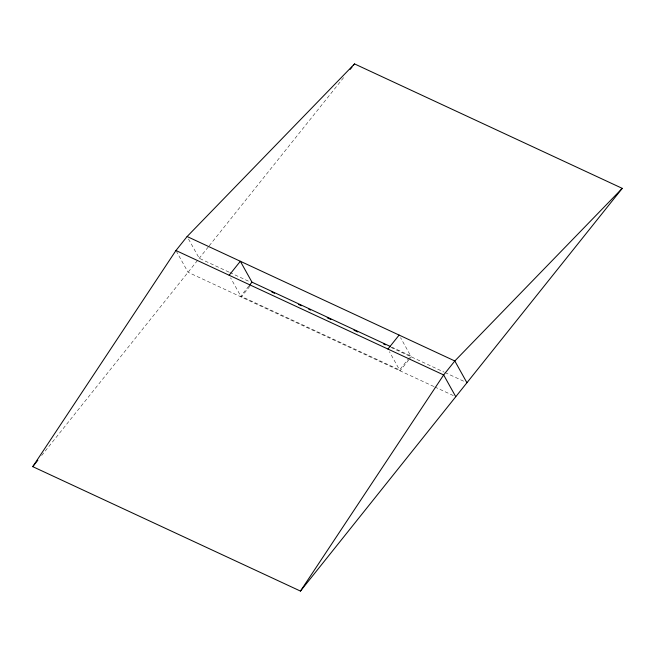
<?xml version="1.0" encoding="UTF-8"?>
<svg xmlns="http://www.w3.org/2000/svg" width="655" height="655" viewBox="0 0 655 655"><rect width="100%" height="100%" fill="white"/><g stroke="black" fill="none" stroke-linecap="round" stroke-linejoin="round"><path stroke-width="0.49" stroke-dasharray="3.27 2.46" d="M41.666 455.487L208.577 246.607M209.199 245.822L344.538 76.447M248.859 286.038L240.786 296.134L399.575 369.944L410.742 355.96L391.363 346.945M249.964 286.129L241.269 297.01L230.617 277.859M408.745 359.939L400.058 370.812L389.398 351.669M409.367 359.161L411.234 356.828L400.573 337.685M228.931 272.095L199.235 258.291L187.608 237.405M229.831 272.513L249.735 281.765M390.92 347.387L444.106 372.114M445.023 372.539L465.115 381.873M433.847 386.524L188.059 272.275L176.432 251.381M434.756 386.949L453.94 395.857"/><path stroke-width="0.98" d="M32.75 466.647L175.949 250.513L187.125 236.529L354.543 63.912L622.25 188.353L300.457 591.088L32.75 466.647L37.843 460.268M300.457 591.088L443.656 374.947L454.824 360.97L622.25 188.353M350.163 69.397L352.046 67.047M353.299 65.484L354.543 63.912M229.16 275.247L240.336 261.263L251.962 282.149L390.437 346.52M249.481 285.261L251.962 282.149M387.948 349.058L399.116 335.073M187.125 236.529L454.824 360.97L466.941 382.725M271.833 292.032L274.601 293.325M298.606 304.477L301.374 305.77M308.759 309.201L310.601 310.061M327.222 317.781L330.914 319.501M353.995 330.226L357.687 331.946M383.535 343.957L385.377 344.817M175.949 250.513L443.656 374.947L455.765 396.709"/></g></svg>
